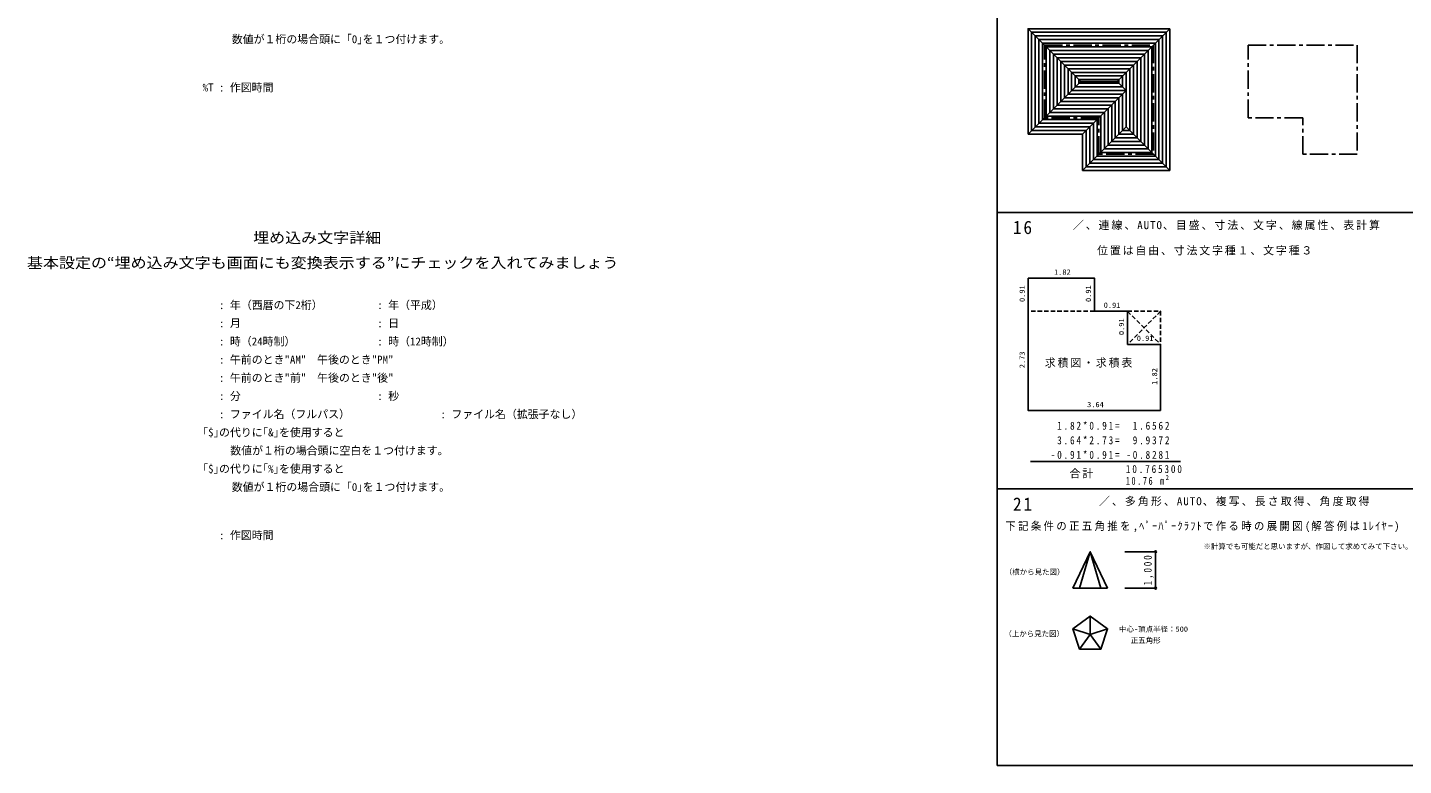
# Model space of a CAD drawing. Units: millimetres at full size, sheet at 1:100; details may follow other scales. Extents: x -54652 to 58452, y -19402 to 19598.
# Drawn here: x -54652 to -16835, y -19402 to 880 of the extents above; entities that cross this region are included whole.
import ezdxf
from ezdxf.enums import TextEntityAlignment as Align

# ---------------------------------------------------------------- set-up
doc = ezdxf.new("R2010")
doc.units = ezdxf.units.MM
doc.header["$LTSCALE"] = 100
doc.header["$PDMODE"] = 32
doc.header["$PDSIZE"] = 50
doc.linetypes.add('CHAIN1', pattern=[8, 5, -1, 1, -1])
doc.linetypes.add('DASHED1', pattern=[1.8, 1.2, -0.6])
for name, color, linetype in [('0-0_作図ﾚｲﾔｰ', 4, 'Continuous'), ('0-7_作図例', 4, 'Continuous'), ('0-F_枠', 4, 'Continuous')]:
    doc.layers.add(name, color=color, linetype=linetype)
doc.styles.add('ＭＳ 明朝', font='')
doc.styles.get('ＭＳ 明朝').set_extended_font_data('MS Mincho')

msp = doc.modelspace()

# ---------------------------------------------------------------- linework, layer by layer
at = {"layer": '0-0_作図ﾚｲﾔｰ', "color": 7, "linetype": 'CHAIN1'}
msp.add_lwpolyline([(-21104.7, 397.7), (-18104.7, 397.7), (-18104.7, -2602.3), (-19604.7, -2602.3), (-19604.7, -1602.3), (-21104.7, -1602.3)], close=True, dxfattribs=at)
at = {"layer": '0-7_作図例', "color": 3}
for p, q in [((-27154.7, 847.7), (-25704.7, -602.3)), ((-23254.7, 847.7), (-24704.7, -602.3)), ((-23254.7, 847.7), (-23254.7, -3052.3)), ((-27154.7, -2052.3), (-25704.7, -602.3)), ((-24704.7, -602.3), (-25704.7, -602.3)), ((-24704.7, -602.3), (-24454.7, -852.3)), ((-25654.7, -2052.3), (-24454.7, -852.3)), ((-24454.7, -1852.3), (-24454.7, -852.3)), ((-25654.7, -3052.3), (-24454.7, -1852.3)), ((-23254.7, -3052.3), (-24454.7, -1852.3)), ((-25654.7, -2052.3), (-27154.7, -2052.3)), ((-25654.7, -3052.3), (-25654.7, -2052.3)), ((-23254.7, -3052.3), (-25654.7, -3052.3))]:
    msp.add_line(p, q, dxfattribs=at)
at = {"layer": '0-7_作図例'}
for p, q in [((-27054.7, 747.7), (-23354.7, 747.7)), ((-27054.7, -1952.3), (-27054.7, 747.7)), ((-26954.7, 647.7), (-23454.7, 647.7)), ((-26954.7, -1852.3), (-26954.7, 647.7)), ((-26854.7, 547.7), (-23554.7, 547.7)), ((-26854.7, -1752.3), (-26854.7, 547.7)), ((-26754.7, 447.7), (-23654.7, 447.7)), ((-26754.7, -1652.3), (-26754.7, 447.7)), ((-23654.7, -2652.3), (-23654.7, 447.7)), ((-23554.7, -2752.3), (-23554.7, 547.7)), ((-23454.7, -2852.3), (-23454.7, 647.7)), ((-23354.7, -2952.3), (-23354.7, 747.7)), ((-26654.7, 347.7), (-23754.7, 347.7)), ((-26654.7, -1552.3), (-26654.7, 347.7)), ((-26554.7, 247.7), (-23854.7, 247.7)), ((-26554.7, -1452.3), (-26554.7, 247.7)), ((-26454.7, 147.7), (-23954.7, 147.7)), ((-26454.7, -1352.3), (-26454.7, 147.7)), ((-26354.7, 47.7), (-24054.7, 47.7)), ((-26354.7, -1252.3), (-26354.7, 47.7)), ((-24054.7, -2252.3), (-24054.7, 47.7)), ((-23954.7, -2352.3), (-23954.7, 147.7)), ((-23854.7, -2452.3), (-23854.7, 247.7)), ((-23754.7, -2552.3), (-23754.7, 347.7)), ((-26254.7, -52.3), (-24154.7, -52.3)), ((-26254.7, -1152.3), (-26254.7, -52.3)), ((-26154.7, -152.3), (-24254.7, -152.3)), ((-26154.7, -1052.3), (-26154.7, -152.3)), ((-26054.7, -252.3), (-24354.7, -252.3)), ((-26054.7, -952.3), (-26054.7, -252.3)), ((-25954.7, -352.3), (-24454.7, -352.3)), ((-25954.7, -852.3), (-25954.7, -352.3)), ((-24454.7, -852.3), (-24454.7, -352.3)), ((-24354.7, -1952.3), (-24354.7, -252.3)), ((-24254.7, -2052.3), (-24254.7, -152.3)), ((-24154.7, -2152.3), (-24154.7, -52.3)), ((-25854.7, -452.3), (-24554.7, -452.3)), ((-25854.7, -752.3), (-25854.7, -452.3)), ((-25854.7, -752.3), (-24554.7, -752.3)), ((-25754.7, -552.3), (-24654.7, -552.3)), ((-25754.7, -652.3), (-25754.7, -552.3)), ((-25754.7, -652.3), (-24654.7, -652.3)), ((-24654.7, -652.3), (-24654.7, -552.3)), ((-24554.7, -752.3), (-24554.7, -452.3)), ((-26154.7, -1052.3), (-24654.7, -1052.3)), ((-26054.7, -952.3), (-24554.7, -952.3)), ((-25954.7, -852.3), (-24454.7, -852.3)), ((-24654.7, -2052.3), (-24654.7, -1052.3)), ((-24554.7, -1952.3), (-24554.7, -952.3)), ((-26554.7, -1452.3), (-25054.7, -1452.3)), ((-26454.7, -1352.3), (-24954.7, -1352.3)), ((-26354.7, -1252.3), (-24854.7, -1252.3)), ((-26254.7, -1152.3), (-24754.7, -1152.3)), ((-25054.7, -2452.3), (-25054.7, -1452.3)), ((-24954.7, -2352.3), (-24954.7, -1352.3)), ((-24854.7, -2252.3), (-24854.7, -1252.3)), ((-24754.7, -2152.3), (-24754.7, -1152.3)), ((-26954.7, -1852.3), (-25454.7, -1852.3)), ((-26854.7, -1752.3), (-25354.7, -1752.3)), ((-26754.7, -1652.3), (-25254.7, -1652.3)), ((-26654.7, -1552.3), (-25154.7, -1552.3)), ((-25454.7, -2852.3), (-25454.7, -1852.3)), ((-25354.7, -2752.3), (-25354.7, -1752.3)), ((-25254.7, -2652.3), (-25254.7, -1652.3)), ((-25154.7, -2552.3), (-25154.7, -1552.3)), ((-27054.7, -1952.3), (-25554.7, -1952.3)), ((-25554.7, -2952.3), (-25554.7, -1952.3)), ((-24854.7, -2252.3), (-24054.7, -2252.3)), ((-24754.7, -2152.3), (-24154.7, -2152.3)), ((-24654.7, -2052.3), (-24254.7, -2052.3)), ((-24554.7, -1952.3), (-24354.7, -1952.3)), ((-25154.7, -2552.3), (-23754.7, -2552.3)), ((-25054.7, -2452.3), (-23854.7, -2452.3)), ((-24954.7, -2352.3), (-23954.7, -2352.3)), ((-25554.7, -2952.3), (-23354.7, -2952.3)), ((-25454.7, -2852.3), (-23454.7, -2852.3)), ((-25354.7, -2752.3), (-23554.7, -2752.3)), ((-25254.7, -2652.3), (-23654.7, -2652.3)), ((-23647.5, -13528), (-24491.3, -13528)), ((-23647.5, -14528), (-23647.5, -13528)), ((-23647.5, -14528), (-24491.3, -14528))]:
    msp.add_line(p, q, dxfattribs=at)
at = {"layer": '0-7_作図例', "color": 7, "linetype": 'DASHED1'}
for p, q in [((-25329.2, -6918.9), (-27149.2, -6918.9)), ((-24419.2, -6918.9), (-23509.2, -7828.9)), ((-23509.2, -6918.9), (-24419.2, -7828.9))]:
    msp.add_line(p, q, dxfattribs=at)
at = {"layer": '0-7_作図例', "color": 7}
for p, q in [((-23509.2, -7828.9), (-23509.2, -9648.9)), ((-22961.9, -11044.7), (-27089.7, -11044.7)), ((-25444.1, -13528), (-25919.7, -14528)), ((-24968.6, -14528), (-25444.1, -13528)), ((-25919.7, -14528), (-24968.6, -14528)), ((-25444.1, -15298.4), (-25444.1, -15798.4)), ((-24968.6, -15643.9), (-25444.1, -15798.4)), ((-25150.2, -16202.9), (-25444.1, -15798.4))]:
    msp.add_line(p, q, dxfattribs=at)
at = {"layer": '0-7_作図例', "color": 3}
msp.add_lwpolyline([(-27154.7, -2052.3), (-27154.7, 847.7), (-23254.7, 847.7)], dxfattribs=at)
at = {"layer": '0-7_作図例', "color": 7, "linetype": 'CHAIN1'}
msp.add_lwpolyline([(-26704.7, 397.7), (-23704.7, 397.7), (-23704.7, -2602.3), (-25204.7, -2602.3), (-25204.7, -1602.3), (-26704.7, -1602.3)], close=True, dxfattribs=at)
at = {"layer": '0-7_作図例', "color": 7}
for points in [[(-27149.2, -6008.9), (-25329.2, -6008.9), (-25329.2, -6918.9), (-24419.2, -6918.9), (-24419.2, -7828.9), (-23509.2, -7828.9)], [(-23509.2, -9648.9), (-27149.2, -9648.9), (-27149.2, -6008.9)], [(-25738, -14528), (-25444.1, -13528), (-25150.2, -14528)], [(-25919.7, -15643.9), (-25444.1, -15798.4), (-25738, -16202.9)]]:
    msp.add_lwpolyline(points, dxfattribs=at)
at = {"layer": '0-7_作図例', "color": 7, "linetype": 'DASHED1'}
msp.add_lwpolyline([(-24419.2, -6918.9), (-23509.2, -6918.9), (-23509.2, -7828.9)], dxfattribs=at)
at = {"layer": '0-7_作図例', "color": 7}
msp.add_lwpolyline([(-25738, -16202.9), (-25150.2, -16202.9), (-24968.6, -15643.9), (-25444.1, -15298.4), (-25919.7, -15643.9)], close=True, dxfattribs=at)
at = {"layer": '0-7_作図例'}
for p in [(-23647.5, -13528), (-23647.5, -14528)]:
    msp.add_point(p, dxfattribs=at)
at = {"layer": '0-F_枠', "color": 6}
for p, q in [((-28004.7, 19597.7), (-28004.7, -19402.3)), ((-28004.7, -4202.3), (27995.3, -4202.3)), ((-28004.7, -11802.3), (27995.3, -11802.3)), ((-28004.7, -19402.3), (27995.3, -19402.3))]:
    msp.add_line(p, q, dxfattribs=at)

# ---------------------------------------------------------------- texts
at = {"layer": '0-7_作図例', "style": 'ＭＳ 明朝'}
for s, height, p in [('  数値が１桁の場合頭に ｢0｣を１つ付けます。', 219.9, (-49337.4, 382.5)), ('    %T : 作図時間', 219.9, (-50438.7, -944.5)), ('1.82', 146.6, (-26439.2, -5958.9)), (' : 年（西暦の下2桁）      ', 219.9, (-49538.7, -6924.5)), (' : 年（平成）', 219.9, (-45188.7, -6924.5)), ('0.91', 146.6, (-25074.2, -6868.9)), (' : 月                      ', 219.9, (-49538.7, -7424.5)), (' : 日', 219.9, (-45188.7, -7424.5)), (' : 時（24時制）            ', 219.9, (-49538.7, -7924.5)), (' : 時（12時制）', 219.9, (-45188.7, -7924.5)), ('0.91', 146.6, (-24164.2, -7778.9)), (' : 午前のとき"AM"  午後のとき"PM"', 219.9, (-49538.7, -8424.5)), (' : 午前のとき"前"  午後のとき"後"', 219.9, (-49538.7, -8924.5)), (' : 分                     ', 219.9, (-49538.7, -9424.5)), (' : 秒', 219.9, (-45188.7, -9424.5)), ('3.64', 146.6, (-25529.2, -9598.9)), (' : ファイル名（フルパス）', 219.9, (-49538.7, -9924.5)), (' : ファイル名（拡張子なし）', 219.9, (-43452.6, -9924.5)), ('\u3000\u3000｢$｣の代りに｢&｣を使用すると', 219.9, (-50438.7, -10424.5)), ('  数値が１桁の場合頭に空白を１つ付けます。', 219.9, (-49378.3, -10924.5)), ('\u3000\u3000｢$｣の代りに｢%｣を使用すると', 219.9, (-50438.7, -11424.5)), ('  数値が１桁の場合頭に ｢0｣を１つ付けます。', 219.9, (-49337.4, -11924.5)), (' : 作図時間', 219.9, (-49538.7, -13251.5)), ('※計算でも可能だと思いますが、作図して求めてみて下さい。', 146.6, (-22333.3, -13498.8)), ('（横から見た図）', 146.6, (-27794.2, -14201.1)), ('（上から見た図）', 146.6, (-27805.3, -15898.7)), ('中心-頂点半径：500', 146.6, (-24652, -15772.1)), ('正五角形', 146.6, (-24330.6, -16080.1))]:
    msp.add_text(s, height=height, dxfattribs=at).set_placement(p, align=Align.BOTTOM_LEFT)
at = {"layer": '0-7_作図例', "color": 3, "style": 'ＭＳ 明朝', "width": 1.1}
for s, p in [('埋め込み文字詳細', (-48452.8, -5130.8)), ('基本設定の“埋め込み文字も画面にも変換表示する”にチェックを入れてみましょう', (-54668.3, -5820.2))]:
    msp.add_text(s, height=293.3, dxfattribs=at).set_placement(p, align=Align.BOTTOM_LEFT)
at = {"layer": '0-7_作図例', "style": 'ＭＳ 明朝'}
for s, p in [('0.91', (-27199.2, -6663.9)), ('0.91', (-25379.2, -6663.9)), ('0.91', (-24469.2, -7573.9)), ('2.73', (-27199.2, -8483.9)), ('1.82', (-23559.2, -8938.9))]:
    msp.add_text(s, height=146.6, rotation=90, dxfattribs=at).set_placement(p, align=Align.BOTTOM_LEFT)
at = {"layer": '0-7_作図例', "color": 7, "char_height": 219.9, "attachment_point": 7, "style": 'ＭＳ 明朝'}
for s, insert in [('\\T1.18;／、連線、AUTO、目盛、寸法、文字、線属性、表計算', (-25921.9, -4688.3)), ('\\T1.17;位置は自由、寸法文字種１、文字種３', (-25255.1, -5382.6)), ('\\T1.17;求積図・求積表', (-26692.3, -8468.7)), ('\\T1.39;\\W0.85;\\~1.82*0.91=', (-26529.8, -10177.2)), ('\\T1.39;\\W0.85;\\~\\~1.6562', (-24629.8, -10177.2)), ('\\T1.39;\\W0.85;\\~3.64*2.73=', (-26529.8, -10577.2)), ('\\T1.39;\\W0.85;\\~\\~9.9372', (-24629.8, -10577.2)), ('\\T1.39;\\W0.85;-0.91*0.91=', (-26529.8, -10977.2)), ('\\T1.39;\\W0.85;\\~-0.8281', (-24629.8, -10977.2)), ('\\T1.17;合計', (-26011.8, -11512.6)), ('\\T1.39;\\W0.85;10.765300', (-24465.1, -11368)), ('\\T1.39;\\W0.75;10.76\\~m²', (-24465.1, -11691.6)), ('\\T1.19;／、多角形、AUTO、複写、長さ取得、角度取得', (-25205.3, -12276.7)), ('\\T1.23;\\W0.95;下記条件の正五角推を,ﾍﾟｰﾊﾟｰｸﾗﾌﾄで作る時の展開図(解答例は1ﾚｲﾔｰ)', (-27777.9, -12989.2))]:
    msp.add_mtext(s, dxfattribs=dict(at, insert=insert))
at = {"layer": '0-7_作図例', "color": 7, "insert": (-23697.5, -14453), "char_height": 219.9, "attachment_point": 7, "rotation": 90, "style": 'ＭＳ 明朝'}
msp.add_mtext('\\T1.38;\\W0.85;1,000', dxfattribs=at)
at = {"layer": '0-F_枠', "color": 3, "char_height": 366.6, "attachment_point": 7, "style": 'ＭＳ 明朝'}
for s, insert in [('\\T1.21;\\W0.95;16', (-27567.2, -4802.3)), ('\\T1.21;\\W0.95;21', (-27567.2, -12402.3))]:
    msp.add_mtext(s, dxfattribs=dict(at, insert=insert))

doc.saveas('drawing.dxf')
